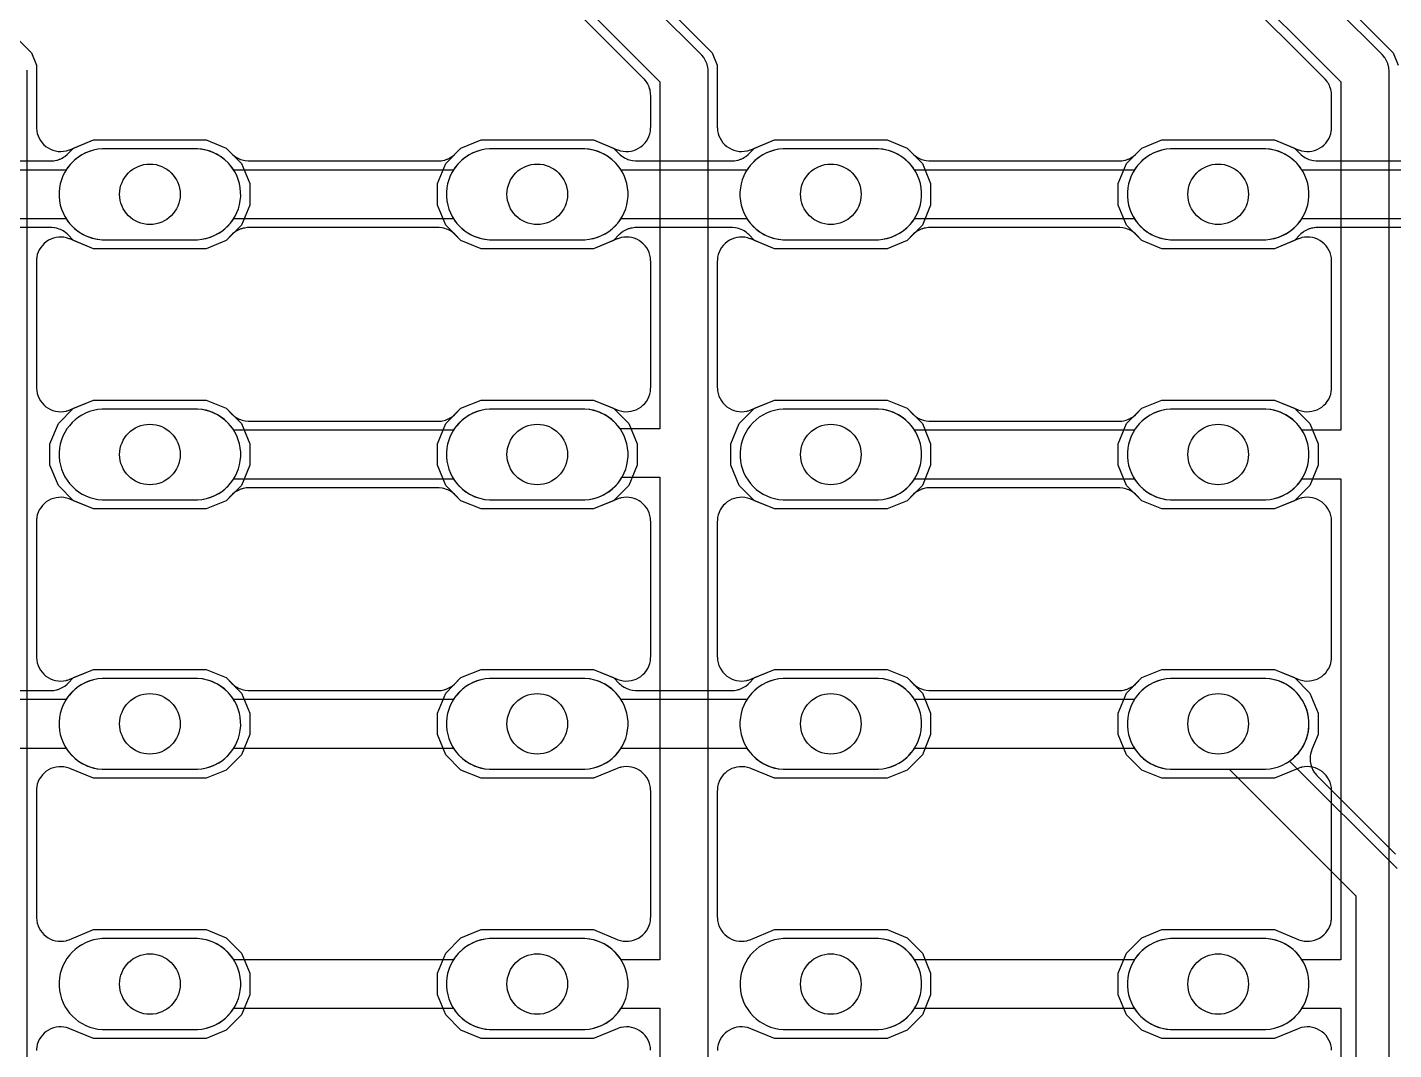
# Model space of a CAD drawing. Header units: millimetres. Extents: x -1 to 100, y 0 to 80.
# Drawn here: x 42.95 to 65.89, y 35.45 to 52.61 of the extents above; entities that cross this region are included whole.
import ezdxf

# ---------------------------------------------------------------- set-up
doc = ezdxf.new("R2010")
doc.units = ezdxf.units.MM

msp = doc.modelspace()

# ---------------------------------------------------------------- linework, layer by layer
at = {"layer": '16_copper'}
for points in [[(54.381, 19.503), (54.381, 36.525), (54.381, 36.525), (54.381, 36.525), (54.38, 36.549, 0.012783), (54.381, 36.569), (54.381, 36.576), (54.381, 51.867), (54.381, 51.867), (54.381, 51.867), (54.38, 51.89), (54.378, 51.917), (54.378, 51.917), (54.378, 51.917), (54.374, 51.94), (54.369, 51.967), (54.369, 51.967), (54.369, 51.967, 0.030914), (54.354, 52.015), (54.354, 52.015), (54.354, 52.015, 0.030916), (54.332, 52.06), (54.332, 52.06), (54.332, 52.06, 0.030915), (54.306, 52.103), (54.306, 52.103), (54.306, 52.103), (54.305, 52.103), (54.274, 52.142), (54.267, 52.149), (54.262, 52.154), (52.71, 53.706)], [(65.811, 22.915), (65.811, 51.867), (65.811, 51.867), (65.811, 51.867), (65.81, 51.89), (65.808, 51.917), (65.808, 51.917), (65.808, 51.917), (65.804, 51.94), (65.799, 51.967), (65.799, 51.967), (65.799, 51.967, 0.030914), (65.784, 52.015), (65.784, 52.015), (65.784, 52.015, 0.030916), (65.762, 52.06), (65.762, 52.06), (65.762, 52.06, 0.030915), (65.736, 52.103), (65.736, 52.103), (65.736, 52.103), (65.735, 52.103), (65.704, 52.142), (65.697, 52.149), (65.692, 52.154), (64.14, 53.706)], [(41.743, 53.459), (43.019, 52.183), (43.104, 51.978), (43.104, 50.934), (43.105, 50.921, 0.473079), (43.602, 50.538), (43.611, 50.541), (43.626, 50.544), (43.656, 50.555), (43.666, 50.558), (44.065, 50.724), (45.953, 50.724), (46.289, 50.585), (46.546, 50.327), (46.685, 49.991), (46.685, 49.628), (46.546, 49.291), (46.289, 49.034), (45.953, 48.895), (44.065, 48.895), (43.666, 49.06), (43.654, 49.064, 0.473085), (43.109, 48.752), (43.109, 48.742), (43.106, 48.727), (43.105, 48.695), (43.104, 48.685), (43.104, 46.565), (43.105, 46.552, 0.473084), (43.602, 46.169), (43.611, 46.172), (43.626, 46.176), (43.656, 46.186), (43.666, 46.19), (44.065, 46.355), (45.953, 46.355), (46.289, 46.216), (46.546, 45.959), (46.685, 45.622), (46.685, 45.259), (46.546, 44.923), (46.289, 44.665), (45.953, 44.526), (44.065, 44.526), (43.666, 44.692), (43.654, 44.696, 0.473085), (43.109, 44.383), (43.109, 44.373), (43.106, 44.358), (43.105, 44.327), (43.104, 44.316), (43.104, 42.044), (43.105, 42.031, 0.473084), (43.602, 41.648), (43.611, 41.651), (43.626, 41.654), (43.656, 41.665), (43.666, 41.668), (44.065, 41.834), (45.953, 41.834), (46.289, 41.695), (46.546, 41.437), (46.685, 41.101), (46.685, 40.738), (46.546, 40.401), (46.289, 40.144), (45.953, 40.005), (44.065, 40.005), (43.666, 40.17), (43.654, 40.174, 0.473085), (43.109, 39.862), (43.109, 39.852), (43.106, 39.837), (43.105, 39.805), (43.104, 39.795), (43.104, 37.675), (43.105, 37.662, 0.473084), (43.602, 37.279), (43.611, 37.282), (43.626, 37.286), (43.656, 37.296), (43.666, 37.3), (44.065, 37.465), (45.953, 37.465), (46.289, 37.326), (46.546, 37.069), (46.685, 36.732), (46.685, 36.369), (46.546, 36.033), (46.289, 35.775), (45.953, 35.636), (44.065, 35.636), (43.666, 35.802), (43.654, 35.806, 0.473085), (43.109, 35.493), (43.109, 35.483), (43.106, 35.468), (43.105, 35.437)], [(51.698, 53.569), (53.569, 51.698), (53.569, 45.872), (52.901, 45.872), (52.886, 45.895, 0.224558), (52.311, 46.203), (50.712, 46.203), (50.637, 46.195, 0.906347), (50.712, 44.679), (52.311, 44.679), (52.385, 44.686, 0.224558), (52.928, 45.048), (52.934, 45.06), (53.569, 45.06), (53.569, 36.957), (52.918, 36.957), (52.886, 37.005, 0.224558), (52.311, 37.313), (50.712, 37.313), (50.637, 37.305, 0.906347), (50.712, 35.789), (52.311, 35.789), (52.385, 35.796, 0.198913), (52.886, 36.096), (52.918, 36.144), (53.569, 36.144), (53.569, 28.067)], [(53.173, 53.459), (54.234, 52.398), (54.449, 52.183), (54.534, 51.978), (54.534, 50.934), (54.535, 50.921, 0.473079), (55.032, 50.538), (55.041, 50.541), (55.056, 50.544), (55.086, 50.555), (55.096, 50.558), (55.495, 50.724), (57.383, 50.724), (57.719, 50.585), (57.976, 50.327), (58.115, 49.991), (58.115, 49.628), (57.976, 49.291), (57.719, 49.034), (57.383, 48.895), (55.495, 48.895), (55.096, 49.06), (55.084, 49.064, 0.473085), (54.539, 48.752), (54.539, 48.742), (54.536, 48.727), (54.535, 48.695), (54.534, 48.685), (54.534, 46.565), (54.535, 46.552, 0.473084), (55.032, 46.169), (55.041, 46.172), (55.056, 46.176), (55.086, 46.186), (55.096, 46.19), (55.495, 46.355), (57.383, 46.355), (57.719, 46.216), (57.976, 45.959), (58.115, 45.622), (58.115, 45.259), (57.976, 44.923), (57.719, 44.665), (57.383, 44.526), (55.495, 44.526), (55.096, 44.692), (55.084, 44.696, 0.473085), (54.539, 44.383), (54.539, 44.373), (54.536, 44.358), (54.535, 44.327), (54.534, 44.316), (54.534, 42.044), (54.535, 42.031, 0.473084), (55.032, 41.648), (55.041, 41.651), (55.056, 41.654), (55.086, 41.665), (55.096, 41.668), (55.495, 41.834), (57.383, 41.834), (57.719, 41.695), (57.976, 41.437), (58.115, 41.101), (58.115, 40.738), (57.976, 40.401), (57.719, 40.144), (57.383, 40.005), (55.495, 40.005), (55.096, 40.17), (55.084, 40.174, 0.473085), (54.539, 39.862), (54.539, 39.852), (54.536, 39.837), (54.535, 39.805), (54.534, 39.795), (54.534, 37.675), (54.535, 37.662, 0.473084), (55.032, 37.279), (55.041, 37.282), (55.056, 37.286), (55.086, 37.296), (55.096, 37.3), (55.495, 37.465), (57.383, 37.465), (57.719, 37.326), (57.976, 37.069), (58.115, 36.732), (58.115, 36.369), (57.976, 36.033), (57.719, 35.775), (57.383, 35.636), (55.495, 35.636), (55.096, 35.802), (55.084, 35.806, 0.473085), (54.539, 35.493), (54.539, 35.483), (54.536, 35.468), (54.535, 35.437)], [(63.128, 53.569), (64.999, 51.698), (64.999, 45.847), (64.348, 45.847), (64.316, 45.895, 0.224558), (63.741, 46.203), (62.142, 46.203), (62.067, 46.195, 0.906347), (62.142, 44.679), (63.741, 44.679), (63.815, 44.686, 0.198913), (64.316, 44.986), (64.348, 45.034), (64.999, 45.034), (64.999, 36.957), (64.348, 36.957), (64.316, 37.005, 0.224558), (63.741, 37.313), (62.142, 37.313), (62.067, 37.305, 0.906347), (62.142, 35.789), (63.741, 35.789), (63.815, 35.796, 0.198913), (64.316, 36.096), (64.348, 36.144), (64.999, 36.144), (64.999, 28.067)], [(53.415, 35.439, 0.473084), (52.918, 35.822), (52.909, 35.819), (52.894, 35.816), (52.864, 35.805), (52.854, 35.802), (52.455, 35.636), (50.567, 35.636), (50.231, 35.775), (49.974, 36.033), (49.835, 36.369), (49.835, 36.732), (49.974, 37.069), (50.231, 37.326), (50.567, 37.465), (52.455, 37.465), (52.854, 37.3), (52.866, 37.296, 0.473085), (53.411, 37.608), (53.411, 37.618), (53.414, 37.633), (53.415, 37.665), (53.416, 37.675), (53.416, 39.795), (53.415, 39.808, 0.473084), (52.918, 40.191), (52.909, 40.188), (52.894, 40.184), (52.864, 40.174), (52.854, 40.17), (52.455, 40.005), (50.567, 40.005), (50.231, 40.144), (49.974, 40.401), (49.835, 40.738), (49.835, 41.101), (49.974, 41.437), (50.231, 41.695), (50.567, 41.834), (52.455, 41.834), (52.854, 41.668), (52.866, 41.664, 0.473085), (53.411, 41.977), (53.411, 41.987), (53.414, 42.002), (53.415, 42.033), (53.416, 42.044), (53.416, 44.316), (53.415, 44.329, 0.473084), (52.918, 44.712), (52.909, 44.709), (52.894, 44.706), (52.864, 44.695), (52.854, 44.692), (52.455, 44.526), (50.567, 44.526), (50.231, 44.665), (49.974, 44.923), (49.835, 45.259), (49.835, 45.622), (49.974, 45.959), (50.231, 46.216), (50.567, 46.355), (52.455, 46.355), (52.854, 46.19), (52.866, 46.186, 0.473085), (53.411, 46.498), (53.411, 46.508), (53.414, 46.523), (53.415, 46.555), (53.416, 46.565), (53.416, 48.685), (53.415, 48.698, 0.473084), (52.918, 49.081), (52.909, 49.078), (52.894, 49.074), (52.864, 49.064), (52.854, 49.06), (52.455, 48.895), (50.567, 48.895), (50.231, 49.034), (49.974, 49.291), (49.835, 49.628), (49.835, 49.991), (49.974, 50.327), (50.231, 50.585), (50.567, 50.724), (52.455, 50.724), (52.854, 50.558), (52.866, 50.554, 0.473085), (53.411, 50.867), (53.411, 50.877), (53.414, 50.892), (53.415, 50.923), (53.416, 50.934), (53.416, 51.467), (53.416, 51.467), (53.416, 51.467), (53.415, 51.488), (53.413, 51.517), (53.413, 51.517), (53.413, 51.517), (53.409, 51.538), (53.404, 51.567), (53.404, 51.567), (53.404, 51.567), (53.398, 51.584), (53.388, 51.615), (53.388, 51.615), (53.388, 51.615), (53.378, 51.636), (53.367, 51.66), (53.367, 51.661), (53.367, 51.661), (53.355, 51.68), (53.341, 51.703), (53.34, 51.703), (53.34, 51.703), (53.34, 51.704), (53.309, 51.742), (53.302, 51.749), (53.297, 51.754), (51.754, 53.297)], [(64.845, 35.439, 0.473084), (64.348, 35.822), (64.339, 35.819), (64.324, 35.816), (64.294, 35.805), (64.284, 35.802), (63.885, 35.636), (61.997, 35.636), (61.661, 35.775), (61.404, 36.033), (61.265, 36.369), (61.265, 36.732), (61.404, 37.069), (61.661, 37.326), (61.997, 37.465), (63.885, 37.465), (64.284, 37.3), (64.296, 37.296, 0.473085), (64.841, 37.608), (64.841, 37.618), (64.844, 37.633), (64.845, 37.665), (64.846, 37.675), (64.846, 39.795), (64.845, 39.808, 0.473084), (64.348, 40.191), (64.339, 40.188), (64.324, 40.184), (64.294, 40.174), (64.284, 40.17), (63.885, 40.005), (61.997, 40.005), (61.661, 40.144), (61.404, 40.401), (61.265, 40.738), (61.265, 41.101), (61.404, 41.437), (61.661, 41.695), (61.997, 41.834), (63.885, 41.834), (64.284, 41.668), (64.296, 41.664, 0.473085), (64.841, 41.977), (64.841, 41.987), (64.844, 42.002), (64.845, 42.033), (64.846, 42.044), (64.846, 44.316), (64.845, 44.329, 0.473084), (64.348, 44.712), (64.339, 44.709), (64.324, 44.706), (64.294, 44.695), (64.284, 44.692), (63.885, 44.526), (61.997, 44.526), (61.661, 44.665), (61.404, 44.923), (61.265, 45.259), (61.265, 45.622), (61.404, 45.959), (61.661, 46.216), (61.997, 46.355), (63.885, 46.355), (64.284, 46.19), (64.296, 46.186, 0.473085), (64.841, 46.498), (64.841, 46.508), (64.844, 46.523), (64.845, 46.555), (64.846, 46.565), (64.846, 48.685), (64.845, 48.698, 0.473084), (64.348, 49.081), (64.339, 49.078), (64.324, 49.074), (64.294, 49.064), (64.284, 49.06), (63.885, 48.895), (61.997, 48.895), (61.661, 49.034), (61.404, 49.291), (61.265, 49.628), (61.265, 49.991), (61.404, 50.327), (61.661, 50.585), (61.997, 50.724), (63.885, 50.724), (64.284, 50.558), (64.296, 50.554, 0.473085), (64.841, 50.867), (64.841, 50.877), (64.844, 50.892), (64.845, 50.923), (64.846, 50.934), (64.846, 51.467), (64.846, 51.467), (64.846, 51.467), (64.845, 51.488), (64.843, 51.517), (64.843, 51.517), (64.843, 51.517), (64.839, 51.538), (64.834, 51.567), (64.834, 51.567), (64.834, 51.567), (64.828, 51.584), (64.818, 51.615), (64.818, 51.615), (64.818, 51.615), (64.808, 51.636), (64.797, 51.66), (64.797, 51.661), (64.797, 51.661), (64.785, 51.68), (64.771, 51.703), (64.77, 51.703), (64.77, 51.703), (64.77, 51.704), (64.739, 51.742), (64.732, 51.749), (64.727, 51.754), (63.184, 53.297)]]:
    msp.add_lwpolyline(points, format="xyb", dxfattribs=at)
for points in [[(64.603, 53.459), (65.664, 52.398), (65.879, 52.183), (65.964, 51.978)], [(42.951, 23.142), (42.951, 51.867), (42.951, 51.867), (42.951, 51.867), (42.95, 51.89)]]:
    msp.add_lwpolyline(points, dxfattribs=at)
for points in [[(45.883, 49.055, 0.906347), (45.808, 50.571), (44.209, 50.571), (44.135, 50.564, 0.906347), (44.209, 49.047), (45.808, 49.047)], [(52.385, 49.055, 0.906347), (52.311, 50.571), (50.712, 50.571), (50.637, 50.564, 0.906347), (50.712, 49.047), (52.311, 49.047)], [(57.313, 49.055, 0.906347), (57.238, 50.571), (55.639, 50.571), (55.565, 50.564, 0.906347), (55.639, 49.047), (57.238, 49.047)], [(63.815, 49.055, 0.906347), (63.741, 50.571), (62.142, 50.571), (62.067, 50.564, 0.906347), (62.142, 49.047), (63.741, 49.047)], [(45.883, 44.686, 0.906347), (45.808, 46.203), (44.209, 46.203), (44.135, 46.195, 0.906347), (44.209, 44.679), (45.808, 44.679)], [(57.313, 44.686, 0.906347), (57.238, 46.203), (55.639, 46.203), (55.565, 46.195, 0.906347), (55.639, 44.679), (57.238, 44.679)], [(45.883, 40.165, 0.906347), (45.808, 41.681), (44.209, 41.681), (44.135, 41.674, 0.906347), (44.209, 40.157), (45.808, 40.157)], [(52.385, 40.165, 0.906347), (52.311, 41.681), (50.712, 41.681), (50.637, 41.674, 0.906347), (50.712, 40.157), (52.311, 40.157)], [(57.313, 40.165, 0.906347), (57.238, 41.681), (55.639, 41.681), (55.565, 41.674, 0.906347), (55.639, 40.157), (57.238, 40.157)], [(63.815, 40.165, 0.906347), (63.741, 41.681), (62.142, 41.681), (62.067, 41.674, 0.906347), (62.142, 40.157), (63.741, 40.157)], [(45.883, 35.796, 0.906347), (45.808, 37.313), (44.209, 37.313), (44.135, 37.305, 0.906347), (44.209, 35.789), (45.808, 35.789)], [(57.313, 35.796, 0.906347), (57.238, 37.313), (55.639, 37.313), (55.565, 37.305, 0.906347), (55.639, 35.789), (57.238, 35.789)]]:
    msp.add_lwpolyline(points, format="xyb", close=True, dxfattribs=at)
at = {"layer": '1_copper'}
for points in [[(41.746, 50.368), (43.344, 50.368), (43.344, 50.368), (43.344, 50.368), (43.368, 50.37), (43.394, 50.371), (43.394, 50.371), (43.395, 50.371), (43.418, 50.376), (43.444, 50.381), (43.444, 50.381), (43.444, 50.381, 0.030914), (43.492, 50.396), (43.492, 50.396), (43.492, 50.396, 0.030916), (43.538, 50.417), (43.538, 50.417), (43.538, 50.417), (43.558, 50.43), (43.58, 50.444), (43.58, 50.444), (43.58, 50.444), (43.581, 50.444), (43.619, 50.476), (43.626, 50.483), (43.631, 50.487), (43.729, 50.585), (44.065, 50.724), (45.953, 50.724), (46.289, 50.585), (46.386, 50.487), (46.386, 50.487), (46.386, 50.487), (46.403, 50.472), (46.424, 50.454), (46.424, 50.454), (46.424, 50.454), (46.442, 50.442), (46.465, 50.425), (46.466, 50.425), (46.466, 50.425), (46.485, 50.415), (46.51, 50.402), (46.51, 50.402), (46.51, 50.402), (46.532, 50.395), (46.558, 50.385, 0.000102), (46.558, 50.385), (46.579, 50.38), (46.607, 50.374), (46.607, 50.374), (46.607, 50.374), (46.607, 50.374), (46.657, 50.369), (46.667, 50.369), (46.673, 50.368), (49.847, 50.368), (49.847, 50.368), (49.847, 50.368), (49.87, 50.37), (49.897, 50.371), (49.897, 50.371), (49.897, 50.371), (49.92, 50.376), (49.946, 50.381), (49.946, 50.381), (49.946, 50.381, 0.030914), (49.994, 50.396), (49.994, 50.396), (49.994, 50.396, 0.030916), (50.04, 50.417), (50.04, 50.417), (50.04, 50.417), (50.06, 50.43), (50.083, 50.444), (50.083, 50.444), (50.083, 50.444), (50.083, 50.444), (50.122, 50.476), (50.129, 50.483), (50.134, 50.487), (50.231, 50.585), (50.567, 50.724), (52.455, 50.724), (52.791, 50.585), (52.889, 50.487), (52.889, 50.487), (52.889, 50.487), (52.905, 50.472), (52.926, 50.454), (52.926, 50.454), (52.926, 50.454), (52.944, 50.442), (52.968, 50.425), (52.968, 50.425), (52.968, 50.425), (52.988, 50.415), (53.013, 50.402), (53.013, 50.402), (53.013, 50.402), (53.034, 50.395), (53.06, 50.385, 0.000102), (53.06, 50.385), (53.082, 50.38), (53.109, 50.374), (53.109, 50.374), (53.109, 50.374), (53.11, 50.374), (53.159, 50.369), (53.169, 50.369), (53.176, 50.368), (54.774, 50.368), (54.774, 50.368), (54.774, 50.368), (54.798, 50.37), (54.824, 50.371), (54.824, 50.371), (54.825, 50.371), (54.848, 50.376), (54.874, 50.381), (54.874, 50.381), (54.874, 50.381, 0.030914), (54.922, 50.396), (54.922, 50.396), (54.922, 50.396, 0.030916), (54.968, 50.417), (54.968, 50.417), (54.968, 50.417), (54.988, 50.43), (55.01, 50.444), (55.01, 50.444), (55.01, 50.444), (55.011, 50.444), (55.049, 50.476), (55.056, 50.483), (55.061, 50.487), (55.159, 50.585), (55.495, 50.724), (57.383, 50.724), (57.719, 50.585), (57.816, 50.487), (57.816, 50.487), (57.816, 50.487), (57.833, 50.472), (57.854, 50.454), (57.854, 50.454), (57.854, 50.454), (57.872, 50.442), (57.895, 50.425), (57.896, 50.425), (57.896, 50.425), (57.915, 50.415), (57.94, 50.402), (57.94, 50.402), (57.94, 50.402), (57.962, 50.395), (57.988, 50.385, 0.000102), (57.988, 50.385), (58.009, 50.38), (58.037, 50.374), (58.037, 50.374), (58.037, 50.374), (58.037, 50.374), (58.087, 50.369), (58.097, 50.369), (58.103, 50.368), (61.277, 50.368), (61.277, 50.368), (61.277, 50.368), (61.3, 50.37), (61.327, 50.371), (61.327, 50.371), (61.327, 50.371), (61.35, 50.376), (61.376, 50.381), (61.376, 50.381), (61.376, 50.381, 0.030914), (61.424, 50.396), (61.424, 50.396), (61.424, 50.396, 0.030916), (61.47, 50.417), (61.47, 50.417), (61.47, 50.417), (61.49, 50.43), (61.513, 50.444), (61.513, 50.444), (61.513, 50.444), (61.513, 50.444), (61.552, 50.476), (61.559, 50.483), (61.564, 50.487), (61.661, 50.585), (61.997, 50.724), (63.885, 50.724), (64.221, 50.585), (64.319, 50.487), (64.319, 50.487), (64.319, 50.487), (64.335, 50.472), (64.356, 50.454), (64.356, 50.454), (64.356, 50.454), (64.374, 50.442), (64.398, 50.425), (64.398, 50.425), (64.398, 50.425), (64.418, 50.415), (64.443, 50.402), (64.443, 50.402), (64.443, 50.402), (64.464, 50.395), (64.49, 50.385, 0.000102), (64.49, 50.385), (64.512, 50.38), (64.539, 50.374), (64.539, 50.374), (64.539, 50.374), (64.54, 50.374), (64.589, 50.369), (64.599, 50.369), (64.606, 50.368), (69.682, 50.368)], [(69.571, 50.216), (64.348, 50.216), (64.316, 50.264, 0.224558), (63.741, 50.571), (62.142, 50.571), (62.067, 50.564, 0.198913), (61.566, 50.264), (61.534, 50.216), (57.846, 50.216), (57.814, 50.264, 0.224558), (57.238, 50.571), (55.639, 50.571), (55.565, 50.564, 0.198913), (55.064, 50.264), (55.032, 50.216), (52.918, 50.216), (52.886, 50.264, 0.224558), (52.311, 50.571), (50.712, 50.571), (50.637, 50.564, 0.198913), (50.136, 50.264), (50.104, 50.216), (46.416, 50.216), (46.384, 50.264, 0.224558), (45.808, 50.571), (44.209, 50.571), (44.135, 50.564, 0.198913), (43.634, 50.264), (43.602, 50.216), (41.488, 50.216)], [(41.488, 49.403), (43.602, 49.403), (43.634, 49.355, 0.224558), (44.209, 49.047), (45.808, 49.047), (45.883, 49.055, 0.198913), (46.384, 49.355), (46.416, 49.403), (50.104, 49.403), (50.136, 49.355, 0.224558), (50.712, 49.047), (52.311, 49.047), (52.385, 49.055, 0.198913), (52.886, 49.355), (52.918, 49.403), (55.032, 49.403), (55.064, 49.355, 0.224558), (55.639, 49.047), (57.238, 49.047), (57.313, 49.055, 0.198913), (57.814, 49.355), (57.846, 49.403), (61.534, 49.403), (61.566, 49.355, 0.224558), (62.142, 49.047), (63.741, 49.047), (63.815, 49.055, 0.198913), (64.316, 49.355), (64.348, 49.403), (69.402, 49.403)], [(69.171, 49.251), (64.606, 49.251), (64.606, 49.251), (64.606, 49.251), (64.582, 49.249), (64.556, 49.247), (64.556, 49.247), (64.555, 49.247), (64.532, 49.243), (64.506, 49.238), (64.506, 49.238), (64.506, 49.238, 0.030914), (64.458, 49.223), (64.458, 49.223), (64.458, 49.223, 0.030916), (64.412, 49.202), (64.412, 49.202), (64.412, 49.202, 0.030915), (64.37, 49.175), (64.37, 49.175), (64.37, 49.175), (64.369, 49.175), (64.331, 49.143), (64.324, 49.136), (64.319, 49.132), (64.221, 49.034), (63.885, 48.895), (61.997, 48.895), (61.661, 49.034), (61.564, 49.132), (61.564, 49.132), (61.564, 49.132), (61.551, 49.143), (61.526, 49.165), (61.526, 49.165), (61.526, 49.165), (61.508, 49.177), (61.485, 49.193), (61.484, 49.193), (61.484, 49.193), (61.465, 49.204), (61.44, 49.216), (61.44, 49.216), (61.44, 49.216), (61.418, 49.224), (61.392, 49.234, 0.000102), (61.392, 49.234), (61.371, 49.239), (61.343, 49.245), (61.343, 49.245), (61.343, 49.245), (61.343, 49.245), (61.293, 49.25), (61.283, 49.25), (61.277, 49.251), (58.103, 49.251), (58.103, 49.251), (58.103, 49.251), (58.08, 49.249), (58.053, 49.247), (58.053, 49.247), (58.053, 49.247), (58.03, 49.243), (58.004, 49.238), (58.004, 49.238), (58.004, 49.238, 0.030914), (57.956, 49.223), (57.956, 49.223), (57.956, 49.223, 0.030916), (57.91, 49.202), (57.91, 49.202), (57.91, 49.202, 0.030915), (57.867, 49.175), (57.867, 49.175), (57.867, 49.175), (57.867, 49.175), (57.828, 49.143), (57.821, 49.136), (57.816, 49.132), (57.719, 49.034), (57.383, 48.895), (55.495, 48.895), (55.159, 49.034), (55.061, 49.132), (55.061, 49.132), (55.061, 49.132), (55.048, 49.143), (55.024, 49.165), (55.024, 49.165), (55.024, 49.165), (55.006, 49.177), (54.982, 49.193), (54.982, 49.193), (54.982, 49.193), (54.962, 49.204), (54.937, 49.216), (54.937, 49.216), (54.937, 49.216), (54.916, 49.224), (54.89, 49.234, 0.000102), (54.89, 49.234), (54.869, 49.239), (54.841, 49.245), (54.841, 49.245), (54.841, 49.245), (54.84, 49.245), (54.791, 49.25), (54.781, 49.25), (54.774, 49.251), (53.176, 49.251), (53.176, 49.251), (53.176, 49.251), (53.152, 49.249), (53.126, 49.247), (53.126, 49.247), (53.125, 49.247), (53.102, 49.243), (53.076, 49.238), (53.076, 49.238), (53.076, 49.238, 0.030914), (53.028, 49.223), (53.028, 49.223), (53.028, 49.223, 0.030916), (52.982, 49.202), (52.982, 49.202), (52.982, 49.202, 0.030915), (52.94, 49.175), (52.94, 49.175), (52.94, 49.175), (52.939, 49.175), (52.901, 49.143), (52.894, 49.136), (52.889, 49.132), (52.791, 49.034), (52.455, 48.895), (50.567, 48.895), (50.231, 49.034), (50.134, 49.132), (50.134, 49.132), (50.134, 49.132), (50.121, 49.143), (50.096, 49.165), (50.096, 49.165), (50.096, 49.165), (50.078, 49.177), (50.055, 49.193), (50.054, 49.193), (50.054, 49.193), (50.035, 49.204), (50.01, 49.216), (50.01, 49.216), (50.01, 49.216), (49.988, 49.224), (49.962, 49.234, 0.000102), (49.962, 49.234), (49.941, 49.239), (49.913, 49.245), (49.913, 49.245), (49.913, 49.245), (49.913, 49.245), (49.863, 49.25), (49.853, 49.25), (49.847, 49.251), (46.673, 49.251), (46.673, 49.251), (46.673, 49.251), (46.65, 49.249), (46.623, 49.247), (46.623, 49.247), (46.623, 49.247), (46.6, 49.243), (46.574, 49.238), (46.574, 49.238), (46.574, 49.238, 0.030914), (46.526, 49.223), (46.526, 49.223), (46.526, 49.223, 0.030916), (46.48, 49.202), (46.48, 49.202), (46.48, 49.202, 0.030915), (46.437, 49.175), (46.437, 49.175), (46.437, 49.175), (46.437, 49.175), (46.398, 49.143), (46.391, 49.136), (46.386, 49.132), (46.289, 49.034), (45.953, 48.895), (44.065, 48.895), (43.729, 49.034), (43.631, 49.132), (43.631, 49.132), (43.631, 49.132), (43.618, 49.143), (43.594, 49.165), (43.594, 49.165), (43.594, 49.165), (43.576, 49.177), (43.552, 49.193), (43.552, 49.193), (43.552, 49.193), (43.532, 49.204), (43.507, 49.216), (43.507, 49.216), (43.507, 49.216), (43.486, 49.224), (43.46, 49.234, 0.000102), (43.46, 49.234), (43.439, 49.239), (43.411, 49.245), (43.411, 49.245), (43.411, 49.245), (43.41, 49.245), (43.361, 49.25), (43.351, 49.25), (43.344, 49.251), (41.746, 49.251)], [(41.746, 41.478), (43.344, 41.478), (43.344, 41.478), (43.344, 41.478), (43.368, 41.48), (43.394, 41.481), (43.394, 41.481), (43.395, 41.481), (43.418, 41.486), (43.444, 41.491), (43.444, 41.491), (43.444, 41.491, 0.030914), (43.492, 41.506), (43.492, 41.506), (43.492, 41.506, 0.030916), (43.538, 41.527), (43.538, 41.527), (43.538, 41.527, 0.030915), (43.58, 41.554), (43.58, 41.554), (43.58, 41.554), (43.581, 41.554), (43.619, 41.586), (43.626, 41.593), (43.631, 41.597), (43.729, 41.695), (44.065, 41.834), (45.953, 41.834), (46.289, 41.695), (46.386, 41.597), (46.386, 41.597), (46.386, 41.597), (46.404, 41.582), (46.424, 41.564), (46.424, 41.564), (46.424, 41.564), (46.442, 41.552), (46.465, 41.535), (46.466, 41.535), (46.466, 41.535, 0.030916), (46.51, 41.512), (46.51, 41.512), (46.51, 41.512), (46.532, 41.505), (46.558, 41.495, 0.000102), (46.558, 41.495), (46.579, 41.49), (46.607, 41.484), (46.607, 41.484), (46.607, 41.484), (46.607, 41.484), (46.657, 41.479), (46.667, 41.479), (46.673, 41.478), (49.847, 41.478), (49.847, 41.478), (49.847, 41.478), (49.87, 41.48), (49.897, 41.481), (49.897, 41.481), (49.897, 41.481), (49.92, 41.486), (49.946, 41.491), (49.946, 41.491), (49.946, 41.491, 0.030914), (49.994, 41.506), (49.994, 41.506), (49.994, 41.506, 0.030916), (50.04, 41.527), (50.04, 41.527), (50.04, 41.527, 0.030915), (50.083, 41.554), (50.083, 41.554), (50.083, 41.554), (50.083, 41.554), (50.122, 41.586), (50.129, 41.593), (50.134, 41.597), (50.231, 41.695), (50.567, 41.834), (52.455, 41.834), (52.791, 41.695), (52.889, 41.597), (52.889, 41.597), (52.889, 41.597), (52.906, 41.582), (52.926, 41.564), (52.926, 41.564), (52.926, 41.564), (52.944, 41.552), (52.968, 41.535), (52.968, 41.535), (52.968, 41.535, 0.030916), (53.013, 41.512), (53.013, 41.512), (53.013, 41.512), (53.034, 41.505), (53.06, 41.495, 0.000102), (53.06, 41.495), (53.082, 41.49), (53.109, 41.484), (53.109, 41.484), (53.109, 41.484), (53.11, 41.484), (53.159, 41.479), (53.169, 41.479), (53.176, 41.478), (54.774, 41.478), (54.774, 41.478), (54.774, 41.478), (54.798, 41.48), (54.824, 41.481), (54.824, 41.481), (54.825, 41.481), (54.848, 41.486), (54.874, 41.491), (54.874, 41.491), (54.874, 41.491, 0.030914), (54.922, 41.506), (54.922, 41.506), (54.922, 41.506, 0.030916), (54.968, 41.527), (54.968, 41.527), (54.968, 41.527, 0.030915), (55.01, 41.554), (55.01, 41.554), (55.01, 41.554), (55.011, 41.554), (55.049, 41.586), (55.056, 41.593), (55.061, 41.597), (55.159, 41.695), (55.495, 41.834), (57.383, 41.834), (57.719, 41.695), (57.816, 41.597), (57.816, 41.597), (57.816, 41.597), (57.834, 41.582), (57.854, 41.564), (57.854, 41.564), (57.854, 41.564), (57.872, 41.552), (57.895, 41.535), (57.896, 41.535), (57.896, 41.535, 0.030916), (57.94, 41.512), (57.94, 41.512), (57.94, 41.512), (57.962, 41.505), (57.988, 41.495, 0.000102), (57.988, 41.495), (58.009, 41.49), (58.037, 41.484), (58.037, 41.484), (58.037, 41.484), (58.037, 41.484), (58.087, 41.479), (58.097, 41.479), (58.103, 41.478), (61.277, 41.478), (61.277, 41.478), (61.277, 41.478), (61.3, 41.48), (61.327, 41.481), (61.327, 41.481), (61.327, 41.481), (61.35, 41.486), (61.376, 41.491), (61.376, 41.491), (61.376, 41.491, 0.030914), (61.424, 41.506), (61.424, 41.506), (61.424, 41.506, 0.030916), (61.47, 41.527), (61.47, 41.527), (61.47, 41.527, 0.030915), (61.513, 41.554), (61.513, 41.554), (61.513, 41.554), (61.513, 41.554), (61.552, 41.586), (61.559, 41.593), (61.564, 41.597), (61.661, 41.695), (61.997, 41.834), (63.885, 41.834), (64.221, 41.695), (64.478, 41.437), (64.618, 41.101), (64.618, 40.738), (64.515, 40.49), (64.514, 40.486), (64.512, 40.482, 0.253282), (64.56, 40.099), (64.567, 40.09), (64.586, 40.066), (64.597, 40.055), (64.603, 40.048), (65.918, 38.732)], [(65.946, 38.489), (64.14, 40.295), (64.158, 40.307, 0.70428), (63.741, 41.681), (62.142, 41.681), (62.067, 41.674, 0.198913), (61.566, 41.374), (61.534, 41.326), (57.846, 41.326), (57.814, 41.374, 0.224558), (57.238, 41.681), (55.639, 41.681), (55.565, 41.674, 0.198913), (55.064, 41.374), (55.032, 41.326), (52.918, 41.326), (52.886, 41.374, 0.224558), (52.311, 41.681), (50.712, 41.681), (50.637, 41.674, 0.198913), (50.136, 41.374), (50.104, 41.326), (46.416, 41.326), (46.384, 41.374, 0.224558), (45.808, 41.681), (44.209, 41.681), (44.135, 41.674, 0.198913), (43.634, 41.374), (43.602, 41.326), (41.488, 41.326)], [(41.488, 40.513), (43.602, 40.513), (43.634, 40.465, 0.224558), (44.209, 40.157), (45.808, 40.157), (45.883, 40.165, 0.198913), (46.384, 40.465), (46.416, 40.513), (50.104, 40.513), (50.136, 40.465, 0.224558), (50.712, 40.157), (52.311, 40.157), (52.385, 40.165, 0.198913), (52.886, 40.465), (52.918, 40.513), (55.032, 40.513), (55.064, 40.465, 0.224558), (55.639, 40.157), (57.238, 40.157), (57.313, 40.165, 0.198913), (57.814, 40.465), (57.846, 40.513), (61.534, 40.513), (61.566, 40.465, 0.224558), (62.142, 40.157), (63.128, 40.157), (65.253, 38.033), (65.253, 31.699)]]:
    msp.add_lwpolyline(points, format="xyb", dxfattribs=at)
for points in [[(44.065, 44.526), (43.729, 44.665), (43.472, 44.923), (43.332, 45.259), (43.332, 45.622), (43.472, 45.959), (43.729, 46.216), (44.065, 46.355), (45.953, 46.355), (46.289, 46.216), (46.386, 46.118), (46.386, 46.118), (46.386, 46.118), (46.402, 46.104), (46.424, 46.085), (46.424, 46.085), (46.424, 46.085), (46.442, 46.073), (46.465, 46.057), (46.466, 46.057), (46.466, 46.057), (46.485, 46.046), (46.51, 46.034), (46.51, 46.034), (46.51, 46.034), (46.532, 46.026), (46.558, 46.016, 0.000102), (46.558, 46.016), (46.579, 46.011), (46.607, 46.005), (46.607, 46.005), (46.607, 46.005), (46.607, 46.005), (46.657, 46), (46.667, 46), (46.673, 45.999), (49.847, 45.999), (49.847, 45.999), (49.847, 45.999), (49.87, 46.001), (49.897, 46.003), (49.897, 46.003), (49.897, 46.003), (49.92, 46.007), (49.946, 46.012), (49.946, 46.012), (49.946, 46.012), (49.969, 46.019), (49.994, 46.027), (49.994, 46.027), (49.994, 46.027, 0.030916), (50.04, 46.048), (50.04, 46.048), (50.04, 46.048, 0.030915), (50.083, 46.075), (50.083, 46.075), (50.083, 46.075), (50.083, 46.075), (50.122, 46.107), (50.129, 46.114), (50.134, 46.118), (50.231, 46.216), (50.567, 46.355), (52.455, 46.355), (52.791, 46.216), (53.048, 45.959), (53.188, 45.622), (53.188, 45.259), (53.048, 44.923), (52.791, 44.665), (52.455, 44.526), (50.567, 44.526), (50.231, 44.665), (50.134, 44.763), (50.134, 44.763), (50.134, 44.763), (50.121, 44.774), (50.096, 44.796), (50.096, 44.796), (50.096, 44.796), (50.078, 44.808), (50.055, 44.825), (50.054, 44.825), (50.054, 44.825), (50.035, 44.835), (50.01, 44.848), (50.01, 44.848), (50.01, 44.848), (49.988, 44.855), (49.962, 44.865, 0.000102), (49.962, 44.865), (49.941, 44.87), (49.913, 44.876), (49.913, 44.876), (49.913, 44.876), (49.913, 44.876), (49.863, 44.881), (49.853, 44.881), (49.847, 44.882), (46.673, 44.882), (46.673, 44.882), (46.673, 44.882), (46.65, 44.88), (46.623, 44.879), (46.623, 44.879), (46.623, 44.879), (46.6, 44.874), (46.574, 44.869), (46.574, 44.869), (46.574, 44.869, 0.030914), (46.526, 44.854), (46.526, 44.854), (46.526, 44.854, 0.030916), (46.48, 44.833), (46.48, 44.833), (46.48, 44.833, 0.030915), (46.437, 44.806), (46.437, 44.806), (46.437, 44.806), (46.437, 44.806), (46.398, 44.774), (46.391, 44.767), (46.386, 44.763), (46.289, 44.665), (45.953, 44.526)], [(55.495, 44.526), (55.159, 44.665), (54.902, 44.923), (54.762, 45.259), (54.762, 45.622), (54.902, 45.959), (55.159, 46.216), (55.495, 46.355), (57.383, 46.355), (57.719, 46.216), (57.816, 46.118), (57.816, 46.118), (57.816, 46.118), (57.832, 46.104), (57.854, 46.085), (57.854, 46.085), (57.854, 46.085), (57.872, 46.073), (57.895, 46.057), (57.896, 46.057), (57.896, 46.057), (57.915, 46.046), (57.94, 46.034), (57.94, 46.034), (57.94, 46.034), (57.962, 46.026), (57.988, 46.016, 0.000102), (57.988, 46.016), (58.009, 46.011), (58.037, 46.005), (58.037, 46.005), (58.037, 46.005), (58.037, 46.005), (58.087, 46), (58.097, 46), (58.103, 45.999), (61.277, 45.999), (61.277, 45.999), (61.277, 45.999), (61.3, 46.001), (61.327, 46.003), (61.327, 46.003), (61.327, 46.003), (61.35, 46.007), (61.376, 46.012), (61.376, 46.012), (61.376, 46.012), (61.399, 46.019), (61.424, 46.027), (61.424, 46.027), (61.424, 46.027, 0.030916), (61.47, 46.048), (61.47, 46.048), (61.47, 46.048, 0.030915), (61.513, 46.075), (61.513, 46.075), (61.513, 46.075), (61.513, 46.075), (61.552, 46.107), (61.559, 46.114), (61.564, 46.118), (61.661, 46.216), (61.997, 46.355), (63.885, 46.355), (64.221, 46.216), (64.478, 45.959), (64.618, 45.622), (64.618, 45.259), (64.478, 44.923), (64.221, 44.665), (63.885, 44.526), (61.997, 44.526), (61.661, 44.665), (61.564, 44.763), (61.564, 44.763), (61.564, 44.763), (61.551, 44.774), (61.526, 44.796), (61.526, 44.796), (61.526, 44.796), (61.508, 44.808), (61.485, 44.825), (61.484, 44.825), (61.484, 44.825), (61.465, 44.835), (61.44, 44.848), (61.44, 44.848), (61.44, 44.848), (61.418, 44.855), (61.392, 44.865, 0.000102), (61.392, 44.865), (61.371, 44.87), (61.343, 44.876), (61.343, 44.876), (61.343, 44.876), (61.343, 44.876), (61.293, 44.881), (61.283, 44.881), (61.277, 44.882), (58.103, 44.882), (58.103, 44.882), (58.103, 44.882), (58.08, 44.88), (58.053, 44.879), (58.053, 44.879), (58.053, 44.879), (58.03, 44.874), (58.004, 44.869), (58.004, 44.869), (58.004, 44.869, 0.030914), (57.956, 44.854), (57.956, 44.854), (57.956, 44.854, 0.030916), (57.91, 44.833), (57.91, 44.833), (57.91, 44.833, 0.030915), (57.867, 44.806), (57.867, 44.806), (57.867, 44.806), (57.867, 44.806), (57.828, 44.774), (57.821, 44.767), (57.816, 44.763), (57.719, 44.665), (57.383, 44.526)], [(45.883, 44.686, 0.198913), (46.384, 44.986), (46.416, 45.034), (50.104, 45.034), (50.136, 44.986, 0.224558), (50.712, 44.679), (52.311, 44.679), (52.385, 44.686, 0.906347), (52.311, 46.203), (50.712, 46.203), (50.637, 46.195, 0.198913), (50.136, 45.895), (50.104, 45.847), (46.416, 45.847), (46.384, 45.895, 0.224558), (45.808, 46.203), (44.209, 46.203), (44.135, 46.195, 0.906347), (44.209, 44.679), (45.808, 44.679)], [(57.313, 44.686, 0.198913), (57.814, 44.986), (57.846, 45.034), (61.534, 45.034), (61.566, 44.986, 0.224558), (62.142, 44.679), (63.741, 44.679), (63.815, 44.686, 0.906347), (63.741, 46.203), (62.142, 46.203), (62.067, 46.195, 0.198913), (61.566, 45.895), (61.534, 45.847), (57.846, 45.847), (57.814, 45.895, 0.224558), (57.238, 46.203), (55.639, 46.203), (55.565, 46.195, 0.906347), (55.639, 44.679), (57.238, 44.679)], [(45.883, 35.796, 0.198913), (46.384, 36.096), (46.416, 36.144), (50.104, 36.144), (50.136, 36.096, 0.224558), (50.712, 35.789), (52.311, 35.789), (52.385, 35.796, 0.906347), (52.311, 37.313), (50.712, 37.313), (50.637, 37.305, 0.198913), (50.136, 37.005), (50.104, 36.957), (46.416, 36.957), (46.384, 37.005, 0.224558), (45.808, 37.313), (44.209, 37.313), (44.135, 37.305, 0.906347), (44.209, 35.789), (45.808, 35.789)], [(57.313, 35.796, 0.198913), (57.814, 36.096), (57.846, 36.144), (61.534, 36.144), (61.566, 36.096, 0.224558), (62.142, 35.789), (63.741, 35.789), (63.815, 35.796, 0.906347), (63.741, 37.313), (62.142, 37.313), (62.067, 37.305, 0.198913), (61.566, 37.005), (61.534, 36.957), (57.846, 36.957), (57.814, 37.005, 0.224558), (57.238, 37.313), (55.639, 37.313), (55.565, 37.305, 0.906347), (55.639, 35.789), (57.238, 35.789)]]:
    msp.add_lwpolyline(points, format="xyb", close=True, dxfattribs=at)
at = {"layer": 'drills_PTH'}
for centre in [(45.009, 49.809), (51.511, 49.809), (56.439, 49.809), (62.941, 49.809), (45.009, 45.441), (51.511, 45.441), (56.439, 45.441), (62.941, 45.441), (45.009, 40.919), (51.511, 40.919), (56.439, 40.919), (62.941, 40.919), (45.009, 36.551), (51.511, 36.551), (56.439, 36.551), (62.941, 36.551)]:
    msp.add_circle(centre, 0.508, dxfattribs=at)

doc.saveas('drawing.dxf')
